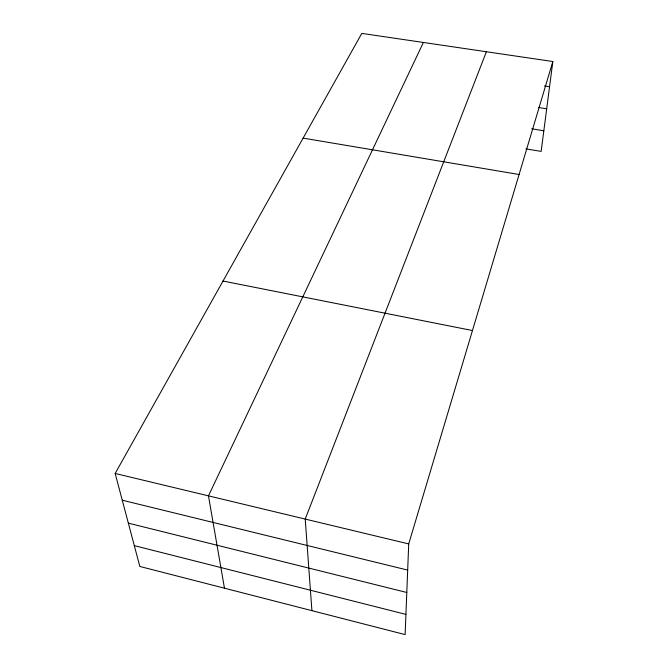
<?xml version="1.0" encoding="UTF-8"?>
<svg xmlns="http://www.w3.org/2000/svg" width="668" height="668" viewBox="0 0 668 668"><rect width="100%" height="100%" fill="white"/><g stroke="black" fill="none" stroke-linecap="round" stroke-linejoin="round"><path stroke-width="1" d="M552.837 61.523L408.716 543.919L405.125 634.6L139.829 566.456L115.163 473.462L361.805 33.4L552.837 61.523L541.155 151.386L525.9 148.889M486.379 51.745L305.218 519.078L311.914 610.661M423.387 42.468L208.466 495.856L224.465 588.191M544.462 85.98L549.555 86.757M538.55 107.515L546.691 108.784M531.636 128.799L543.844 130.753M303.122 138.109L519.086 174.498M223.012 281.044L472.468 330.535M115.163 473.462L408.716 543.919M122.261 500.207L407.68 570.088M128.339 523.144L406.795 592.483M134.31 545.639L405.927 614.393"/></g></svg>
